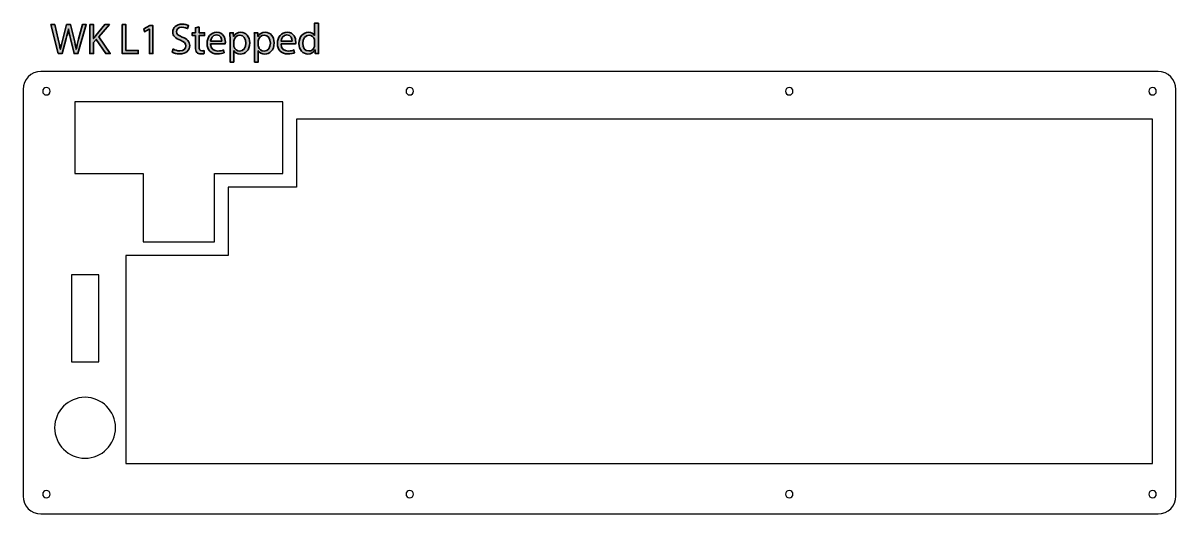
# Model space of a CAD drawing. Header units: millimetres. Extents: x 799 to 1121, y 478 to 615.
import ezdxf

# ---------------------------------------------------------------- set-up
doc = ezdxf.new("R2010")
doc.units = ezdxf.units.MM
doc.header["$MEASUREMENT"] = 0

# ---------------------------------------------------------------- blocks, each defined once
blk = doc.blocks.new('block 2')
at = {"color": 7, "lineweight": 25, "true_color": 0xffffff}
blk.add_lwpolyline([(812.55, 520.65), (820.15, 520.65), (820.15, 544.95), (812.55, 544.95), (812.55, 520.65)], dxfattribs=at)
blk = doc.blocks.new('block 3')
at = {"color": 7, "lineweight": 25, "true_color": 0xffffff}
blk.add_lwpolyline([(1114.46, 588.5), (875.39, 588.5), (875.39, 569.45), (856.34, 569.45), (856.34, 550.4), (827.76, 550.4), (827.76, 492.3), (1114.46, 492.3), (1114.46, 588.5)], dxfattribs=at)
blk = doc.blocks.new('block 4')
at = {"color": 7, "lineweight": 25, "true_color": 0xffffff}
blk.add_open_spline([(804.01, 478.22), (801.25, 478.22), (799.01, 480.45), (799.01, 483.22), (799.01, 483.22), (799.01, 596.78), (799.01, 596.78), (799.01, 599.55), (801.25, 601.78), (804.01, 601.78), (804.01, 601.78), (1115.99, 601.78), (1115.99, 601.78), (1118.75, 601.78), (1120.99, 599.55), (1120.99, 596.78), (1120.99, 596.78), (1120.99, 483.22), (1120.99, 483.22), (1120.99, 480.45), (1118.75, 478.22), (1115.99, 478.22), (1115.99, 478.22), (804.01, 478.22), (804.01, 478.22)], degree=3, knots=[0, 0, 0, 0, 1, 1, 1, 2, 2, 2, 3, 3, 3, 4, 4, 4, 5, 5, 5, 6, 6, 6, 7, 7, 7, 8, 8, 8, 8], dxfattribs=at)
blk = doc.blocks.new('block 5')
at = {"color": 7, "lineweight": 25, "true_color": 0xffffff}
blk.add_lwpolyline([(832.52, 573.26), (832.52, 554.21), (852.52, 554.21), (852.52, 573.26), (871.57, 573.26), (871.57, 593.26), (813.47, 593.26), (813.47, 573.26), (832.52, 573.26)], dxfattribs=at)
blk = doc.blocks.new('block 6')
at = {"color": 7, "lineweight": 25, "true_color": 0xffffff}
blk.add_open_spline([(905.96, 483.74), (905.96, 484.32), (906.43, 484.79), (907.01, 484.79), (907.59, 484.79), (908.06, 484.32), (908.06, 483.74), (908.06, 483.16), (907.59, 482.69), (907.01, 482.69), (906.43, 482.69), (905.96, 483.16), (905.96, 483.74), (905.96, 483.74), (905.96, 483.74), (905.96, 483.74)], degree=3, knots=[0, 0, 0, 0, 1, 1, 1, 2, 2, 2, 3, 3, 3, 4, 4, 4, 5, 5, 5, 5], dxfattribs=at)
blk = doc.blocks.new('block 7')
at = {"color": 7, "lineweight": 25, "true_color": 0xffffff}
blk.add_open_spline([(1011.94, 596.26), (1011.94, 596.84), (1012.41, 597.31), (1012.99, 597.31), (1013.57, 597.31), (1014.04, 596.84), (1014.04, 596.26), (1014.04, 595.68), (1013.57, 595.21), (1012.99, 595.21), (1012.41, 595.21), (1011.94, 595.68), (1011.94, 596.26), (1011.94, 596.26), (1011.94, 596.26), (1011.94, 596.26)], degree=3, knots=[0, 0, 0, 0, 1, 1, 1, 2, 2, 2, 3, 3, 3, 4, 4, 4, 5, 5, 5, 5], dxfattribs=at)
blk = doc.blocks.new('block 8')
at = {"color": 7, "lineweight": 25, "true_color": 0xffffff}
blk.add_open_spline([(905.96, 596.26), (905.96, 596.84), (906.43, 597.31), (907.01, 597.31), (907.59, 597.31), (908.06, 596.84), (908.06, 596.26), (908.06, 595.68), (907.59, 595.21), (907.01, 595.21), (906.43, 595.21), (905.96, 595.68), (905.96, 596.26), (905.96, 596.26), (905.96, 596.26), (905.96, 596.26)], degree=3, knots=[0, 0, 0, 0, 1, 1, 1, 2, 2, 2, 3, 3, 3, 4, 4, 4, 5, 5, 5, 5], dxfattribs=at)
blk = doc.blocks.new('block 9')
at = {"color": 7, "lineweight": 25, "true_color": 0xffffff}
blk.add_open_spline([(1011.94, 483.74), (1011.94, 484.32), (1012.41, 484.79), (1012.99, 484.79), (1013.57, 484.79), (1014.04, 484.32), (1014.04, 483.74), (1014.04, 483.16), (1013.57, 482.69), (1012.99, 482.69), (1012.41, 482.69), (1011.94, 483.16), (1011.94, 483.74), (1011.94, 483.74), (1011.94, 483.74), (1011.94, 483.74)], degree=3, knots=[0, 0, 0, 0, 1, 1, 1, 2, 2, 2, 3, 3, 3, 4, 4, 4, 5, 5, 5, 5], dxfattribs=at)
blk = doc.blocks.new('block 10')
at = {"color": 7, "lineweight": 25, "true_color": 0xffffff}
blk.add_open_spline([(804.49, 483.74), (804.49, 484.32), (804.96, 484.79), (805.54, 484.79), (806.12, 484.79), (806.59, 484.32), (806.59, 483.74), (806.59, 483.16), (806.12, 482.69), (805.54, 482.69), (804.96, 482.69), (804.49, 483.16), (804.49, 483.74), (804.49, 483.74), (804.49, 483.74), (804.49, 483.74)], degree=3, knots=[0, 0, 0, 0, 1, 1, 1, 2, 2, 2, 3, 3, 3, 4, 4, 4, 5, 5, 5, 5], dxfattribs=at)
blk = doc.blocks.new('block 11')
at = {"color": 7, "lineweight": 25, "true_color": 0xffffff}
blk.add_open_spline([(1113.41, 596.26), (1113.41, 596.84), (1113.88, 597.31), (1114.46, 597.31), (1115.04, 597.31), (1115.51, 596.84), (1115.51, 596.26), (1115.51, 595.68), (1115.04, 595.21), (1114.46, 595.21), (1113.88, 595.21), (1113.41, 595.68), (1113.41, 596.26), (1113.41, 596.26), (1113.41, 596.26), (1113.41, 596.26)], degree=3, knots=[0, 0, 0, 0, 1, 1, 1, 2, 2, 2, 3, 3, 3, 4, 4, 4, 5, 5, 5, 5], dxfattribs=at)
blk = doc.blocks.new('block 12')
at = {"color": 7, "lineweight": 25, "true_color": 0xffffff}
blk.add_open_spline([(804.49, 596.26), (804.49, 596.84), (804.96, 597.31), (805.54, 597.31), (806.12, 597.31), (806.59, 596.84), (806.59, 596.26), (806.59, 595.68), (806.12, 595.21), (805.54, 595.21), (804.96, 595.21), (804.49, 595.68), (804.49, 596.26), (804.49, 596.26), (804.49, 596.26), (804.49, 596.26)], degree=3, knots=[0, 0, 0, 0, 1, 1, 1, 2, 2, 2, 3, 3, 3, 4, 4, 4, 5, 5, 5, 5], dxfattribs=at)
blk = doc.blocks.new('block 13')
at = {"color": 7, "lineweight": 25, "true_color": 0xffffff}
blk.add_open_spline([(1113.41, 483.74), (1113.41, 484.32), (1113.88, 484.79), (1114.46, 484.79), (1115.04, 484.79), (1115.51, 484.32), (1115.51, 483.74), (1115.51, 483.16), (1115.04, 482.69), (1114.46, 482.69), (1113.88, 482.69), (1113.41, 483.16), (1113.41, 483.74), (1113.41, 483.74), (1113.41, 483.74), (1113.41, 483.74)], degree=3, knots=[0, 0, 0, 0, 1, 1, 1, 2, 2, 2, 3, 3, 3, 4, 4, 4, 5, 5, 5, 5], dxfattribs=at)
blk = doc.blocks.new('block 14')
at = {"color": 7, "lineweight": 25, "true_color": 0xffffff}
blk.add_open_spline([(807.83, 502.28), (807.83, 506.98), (811.64, 510.78), (816.33, 510.78), (821.02, 510.78), (824.83, 506.98), (824.83, 502.28), (824.83, 497.59), (821.02, 493.78), (816.33, 493.78), (811.64, 493.78), (807.83, 497.59), (807.83, 502.28), (807.83, 502.28), (807.83, 502.28), (807.83, 502.28)], degree=3, knots=[0, 0, 0, 0, 1, 1, 1, 2, 2, 2, 3, 3, 3, 4, 4, 4, 5, 5, 5, 5], dxfattribs=at)
blk = doc.blocks.new('block 15')
at = {"true_color": 0xed1c24}
h = blk.add_hatch(color=240, dxfattribs=at)
h.dxf.hatch_style = 2
edge = h.paths.add_edge_path()
edge.add_spline(control_points=[(840.92, 608.06), (841.39, 607.77), (842.07, 607.53), (842.79, 607.53), (843.86, 607.53), (844.48, 608.09), (844.48, 608.91), (844.48, 609.66), (844.05, 610.09), (842.96, 610.51), (841.64, 610.98), (840.82, 611.67), (840.82, 612.81), (840.82, 614.06), (841.86, 615), (843.44, 615), (844.26, 615), (844.86, 614.81), (845.22, 614.6), (845.22, 614.6), (844.94, 613.75), (844.94, 613.75), (844.67, 613.9), (844.13, 614.14), (843.4, 614.14), (842.3, 614.14), (841.88, 613.48), (841.88, 612.93), (841.88, 612.17), (842.37, 611.8), (843.48, 611.37), (844.85, 610.84), (845.55, 610.18), (845.55, 608.99), (845.55, 607.74), (844.62, 606.66), (842.72, 606.66), (841.94, 606.66), (841.09, 606.89), (840.65, 607.18), (840.65, 607.18), (840.92, 608.06), (840.92, 608.06)], knot_values=[0, 0, 0, 0, 1, 1, 1, 2, 2, 2, 3, 3, 3, 4, 4, 4, 5, 5, 5, 6, 6, 6, 7, 7, 7, 8, 8, 8, 9, 9, 9, 10, 10, 10, 11, 11, 11, 12, 12, 12, 13, 13, 13, 14, 14, 14, 14], degree=3, periodic=1)
h = blk.add_hatch(color=240, dxfattribs=at)
h.dxf.hatch_style = 2
edge = h.paths.add_edge_path()
edge.add_spline(control_points=[(881.5, 615.3), (881.5, 615.3), (881.5, 608.28), (881.5, 608.28), (881.5, 607.77), (881.51, 607.18), (881.55, 606.78), (881.55, 606.78), (880.6, 606.78), (880.6, 606.78), (880.6, 606.78), (880.55, 607.79), (880.55, 607.79), (880.55, 607.79), (880.53, 607.79), (880.53, 607.79), (880.2, 607.14), (879.49, 606.65), (878.55, 606.65), (877.14, 606.65), (876.06, 607.84), (876.06, 609.6), (876.05, 611.53), (877.25, 612.72), (878.67, 612.72), (879.55, 612.72), (880.15, 612.3), (880.42, 611.83), (880.42, 611.83), (880.44, 611.83), (880.44, 611.83), (880.44, 611.83), (880.44, 615.3), (880.44, 615.3), (880.44, 615.3), (881.5, 615.3), (881.5, 615.3)], knot_values=[0, 0, 0, 0, 1, 1, 1, 2, 2, 2, 3, 3, 3, 4, 4, 4, 5, 5, 5, 6, 6, 6, 7, 7, 7, 8, 8, 8, 9, 9, 9, 10, 10, 10, 11, 11, 11, 12, 12, 12, 12], degree=3, periodic=1)
edge = h.paths.add_edge_path()
edge.add_spline(control_points=[(880.44, 610.23), (880.44, 610.36), (880.43, 610.54), (880.39, 610.67), (880.24, 611.34), (879.66, 611.89), (878.87, 611.89), (877.78, 611.89), (877.13, 610.93), (877.13, 609.65), (877.13, 608.48), (877.71, 607.5), (878.85, 607.5), (879.55, 607.5), (880.2, 607.97), (880.39, 608.76), (880.43, 608.91), (880.44, 609.05), (880.44, 609.22), (880.44, 609.22), (880.44, 610.23), (880.44, 610.23)], knot_values=[0, 0, 0, 0, 1, 1, 1, 2, 2, 2, 3, 3, 3, 4, 4, 4, 5, 5, 5, 6, 6, 6, 7, 7, 7, 7], degree=3, periodic=1)
h = blk.add_hatch(color=240, dxfattribs=at)
h.dxf.hatch_style = 2
edge = h.paths.add_edge_path()
edge.add_spline(control_points=[(808.82, 606.78), (808.82, 606.78), (806.77, 614.87), (806.77, 614.87), (806.77, 614.87), (807.87, 614.87), (807.87, 614.87), (807.87, 614.87), (808.83, 610.78), (808.83, 610.78), (809.07, 609.77), (809.29, 608.76), (809.43, 607.98), (809.43, 607.98), (809.45, 607.98), (809.45, 607.98), (809.58, 608.79), (809.84, 609.75), (810.11, 610.79), (810.11, 610.79), (811.19, 614.87), (811.19, 614.87), (811.19, 614.87), (812.28, 614.87), (812.28, 614.87), (812.28, 614.87), (813.27, 610.77), (813.27, 610.77), (813.49, 609.81), (813.71, 608.85), (813.83, 608), (813.83, 608), (813.85, 608), (813.85, 608), (814.02, 608.88), (814.25, 609.78), (814.5, 610.79), (814.5, 610.79), (815.57, 614.87), (815.57, 614.87), (815.57, 614.87), (816.64, 614.87), (816.64, 614.87), (816.64, 614.87), (814.35, 606.78), (814.35, 606.78), (814.35, 606.78), (813.25, 606.78), (813.25, 606.78), (813.25, 606.78), (812.24, 610.99), (812.24, 610.99), (811.98, 612.03), (811.82, 612.82), (811.71, 613.63), (811.71, 613.63), (811.68, 613.63), (811.68, 613.63), (811.54, 612.83), (811.36, 612.04), (811.06, 610.99), (811.06, 610.99), (809.91, 606.78), (809.91, 606.78), (809.91, 606.78), (808.82, 606.78), (808.82, 606.78)], knot_values=[0, 0, 0, 0, 1, 1, 1, 2, 2, 2, 3, 3, 3, 4, 4, 4, 5, 5, 5, 6, 6, 6, 7, 7, 7, 8, 8, 8, 9, 9, 9, 10, 10, 10, 11, 11, 11, 12, 12, 12, 13, 13, 13, 14, 14, 14, 15, 15, 15, 16, 16, 16, 17, 17, 17, 18, 18, 18, 19, 19, 19, 20, 20, 20, 21, 21, 21, 22, 22, 22, 22], degree=3, periodic=1)
h = blk.add_hatch(color=240, dxfattribs=at)
h.dxf.hatch_style = 2
edge = h.paths.add_edge_path()
edge.add_spline(control_points=[(817.65, 614.87), (817.65, 614.87), (818.69, 614.87), (818.69, 614.87), (818.69, 614.87), (818.69, 610.97), (818.69, 610.97), (818.69, 610.97), (818.73, 610.97), (818.73, 610.97), (818.94, 611.28), (819.16, 611.57), (819.36, 611.83), (819.36, 611.83), (821.84, 614.87), (821.84, 614.87), (821.84, 614.87), (823.13, 614.87), (823.13, 614.87), (823.13, 614.87), (820.2, 611.44), (820.2, 611.44), (820.2, 611.44), (823.36, 606.78), (823.36, 606.78), (823.36, 606.78), (822.12, 606.78), (822.12, 606.78), (822.12, 606.78), (819.46, 610.75), (819.46, 610.75), (819.46, 610.75), (818.69, 609.87), (818.69, 609.87), (818.69, 609.87), (818.69, 606.78), (818.69, 606.78), (818.69, 606.78), (817.65, 606.78), (817.65, 606.78), (817.65, 606.78), (817.65, 614.87), (817.65, 614.87)], knot_values=[0, 0, 0, 0, 1, 1, 1, 2, 2, 2, 3, 3, 3, 4, 4, 4, 5, 5, 5, 6, 6, 6, 7, 7, 7, 8, 8, 8, 9, 9, 9, 10, 10, 10, 11, 11, 11, 12, 12, 12, 13, 13, 13, 14, 14, 14, 14], degree=3, periodic=1)
h = blk.add_hatch(color=240, dxfattribs=at)
h.dxf.hatch_style = 2
h.paths.add_polyline_path([(826.7, 614.87), (827.74, 614.87), (827.74, 607.66), (831.2, 607.66), (831.2, 606.78), (826.7, 606.78)])
h = blk.add_hatch(color=240, dxfattribs=at)
h.dxf.hatch_style = 2
h.paths.add_polyline_path([(834.28, 613.6), (834.26, 613.6), (832.9, 612.87), (832.7, 613.67), (834.4, 614.58), (835.3, 614.58), (835.3, 606.78), (834.28, 606.78)])
h = blk.add_hatch(color=240, dxfattribs=at)
h.dxf.hatch_style = 2
edge = h.paths.add_edge_path()
edge.add_spline(control_points=[(848.18, 614.26), (848.18, 614.26), (848.18, 612.59), (848.18, 612.59), (848.18, 612.59), (849.69, 612.59), (849.69, 612.59), (849.69, 612.59), (849.69, 611.79), (849.69, 611.79), (849.69, 611.79), (848.18, 611.79), (848.18, 611.79), (848.18, 611.79), (848.18, 608.66), (848.18, 608.66), (848.18, 607.94), (848.38, 607.53), (848.97, 607.53), (849.24, 607.53), (849.45, 607.56), (849.58, 607.6), (849.58, 607.6), (849.63, 606.81), (849.63, 606.81), (849.42, 606.72), (849.1, 606.66), (848.69, 606.66), (848.2, 606.66), (847.8, 606.82), (847.55, 607.11), (847.25, 607.42), (847.15, 607.94), (847.15, 608.62), (847.15, 608.62), (847.15, 611.79), (847.15, 611.79), (847.15, 611.79), (846.25, 611.79), (846.25, 611.79), (846.25, 611.79), (846.25, 612.59), (846.25, 612.59), (846.25, 612.59), (847.15, 612.59), (847.15, 612.59), (847.15, 612.59), (847.15, 613.98), (847.15, 613.98), (847.15, 613.98), (848.18, 614.26), (848.18, 614.26)], knot_values=[0, 0, 0, 0, 1, 1, 1, 2, 2, 2, 3, 3, 3, 4, 4, 4, 5, 5, 5, 6, 6, 6, 7, 7, 7, 8, 8, 8, 9, 9, 9, 10, 10, 10, 11, 11, 11, 12, 12, 12, 13, 13, 13, 14, 14, 14, 15, 15, 15, 16, 16, 16, 17, 17, 17, 17], degree=3, periodic=1)
h = blk.add_hatch(color=240, dxfattribs=at)
h.dxf.hatch_style = 2
edge = h.paths.add_edge_path()
edge.add_spline(control_points=[(851.39, 609.5), (851.42, 608.07), (852.33, 607.48), (853.38, 607.48), (854.14, 607.48), (854.6, 607.61), (854.99, 607.78), (854.99, 607.78), (855.17, 607.02), (855.17, 607.02), (854.8, 606.86), (854.16, 606.66), (853.24, 606.66), (851.45, 606.66), (850.39, 607.84), (850.39, 609.59), (850.39, 611.34), (851.42, 612.72), (853.11, 612.72), (855, 612.72), (855.51, 611.05), (855.51, 609.99), (855.51, 609.77), (855.48, 609.6), (855.47, 609.5), (855.47, 609.5), (851.39, 609.5), (851.39, 609.5)], knot_values=[0, 0, 0, 0, 1, 1, 1, 2, 2, 2, 3, 3, 3, 4, 4, 4, 5, 5, 5, 6, 6, 6, 7, 7, 7, 8, 8, 8, 9, 9, 9, 9], degree=3, periodic=1)
edge = h.paths.add_edge_path()
edge.add_spline(control_points=[(854.49, 610.25), (854.5, 610.92), (854.21, 611.97), (853.02, 611.97), (851.96, 611.97), (851.49, 610.98), (851.4, 610.25), (851.4, 610.25), (854.49, 610.25), (854.49, 610.25)], knot_values=[0, 0, 0, 0, 1, 1, 1, 2, 2, 2, 3, 3, 3, 3], degree=3, periodic=1)
h = blk.add_hatch(color=240, dxfattribs=at)
h.dxf.hatch_style = 2
edge = h.paths.add_edge_path()
edge.add_spline(control_points=[(856.82, 610.69), (856.82, 611.44), (856.79, 612.04), (856.77, 612.59), (856.77, 612.59), (857.72, 612.59), (857.72, 612.59), (857.72, 612.59), (857.76, 611.59), (857.76, 611.59), (857.76, 611.59), (857.79, 611.59), (857.79, 611.59), (858.22, 612.3), (858.9, 612.72), (859.85, 612.72), (861.25, 612.72), (862.31, 611.53), (862.31, 609.77), (862.31, 607.68), (861.04, 606.65), (859.67, 606.65), (858.9, 606.65), (858.23, 606.99), (857.88, 607.56), (857.88, 607.56), (857.86, 607.56), (857.86, 607.56), (857.86, 607.56), (857.86, 604.41), (857.86, 604.41), (857.86, 604.41), (856.82, 604.41), (856.82, 604.41), (856.82, 604.41), (856.82, 610.69), (856.82, 610.69)], knot_values=[0, 0, 0, 0, 1, 1, 1, 2, 2, 2, 3, 3, 3, 4, 4, 4, 5, 5, 5, 6, 6, 6, 7, 7, 7, 8, 8, 8, 9, 9, 9, 10, 10, 10, 11, 11, 11, 12, 12, 12, 12], degree=3, periodic=1)
edge = h.paths.add_edge_path()
edge.add_spline(control_points=[(857.86, 609.15), (857.86, 608.99), (857.88, 608.85), (857.91, 608.72), (858.1, 607.98), (858.74, 607.48), (859.49, 607.48), (860.61, 607.48), (861.25, 608.39), (861.25, 609.72), (861.25, 610.89), (860.64, 611.88), (859.53, 611.88), (858.81, 611.88), (858.14, 611.37), (857.93, 610.57), (857.9, 610.44), (857.86, 610.29), (857.86, 610.14), (857.86, 610.14), (857.86, 609.15), (857.86, 609.15)], knot_values=[0, 0, 0, 0, 1, 1, 1, 2, 2, 2, 3, 3, 3, 4, 4, 4, 5, 5, 5, 6, 6, 6, 7, 7, 7, 7], degree=3, periodic=1)
h = blk.add_hatch(color=240, dxfattribs=at)
h.dxf.hatch_style = 2
edge = h.paths.add_edge_path()
edge.add_spline(control_points=[(863.65, 610.69), (863.65, 611.44), (863.62, 612.04), (863.6, 612.59), (863.6, 612.59), (864.54, 612.59), (864.54, 612.59), (864.54, 612.59), (864.59, 611.59), (864.59, 611.59), (864.59, 611.59), (864.62, 611.59), (864.62, 611.59), (865.05, 612.3), (865.73, 612.72), (866.68, 612.72), (868.08, 612.72), (869.14, 611.53), (869.14, 609.77), (869.14, 607.68), (867.87, 606.65), (866.5, 606.65), (865.73, 606.65), (865.06, 606.99), (864.71, 607.56), (864.71, 607.56), (864.69, 607.56), (864.69, 607.56), (864.69, 607.56), (864.69, 604.41), (864.69, 604.41), (864.69, 604.41), (863.65, 604.41), (863.65, 604.41), (863.65, 604.41), (863.65, 610.69), (863.65, 610.69)], knot_values=[0, 0, 0, 0, 1, 1, 1, 2, 2, 2, 3, 3, 3, 4, 4, 4, 5, 5, 5, 6, 6, 6, 7, 7, 7, 8, 8, 8, 9, 9, 9, 10, 10, 10, 11, 11, 11, 12, 12, 12, 12], degree=3, periodic=1)
edge = h.paths.add_edge_path()
edge.add_spline(control_points=[(864.69, 609.15), (864.69, 608.99), (864.71, 608.85), (864.74, 608.72), (864.93, 607.98), (865.56, 607.48), (866.32, 607.48), (867.44, 607.48), (868.08, 608.39), (868.08, 609.72), (868.08, 610.89), (867.47, 611.88), (866.36, 611.88), (865.64, 611.88), (864.96, 611.37), (864.76, 610.57), (864.72, 610.44), (864.69, 610.29), (864.69, 610.14), (864.69, 610.14), (864.69, 609.15), (864.69, 609.15)], knot_values=[0, 0, 0, 0, 1, 1, 1, 2, 2, 2, 3, 3, 3, 4, 4, 4, 5, 5, 5, 6, 6, 6, 7, 7, 7, 7], degree=3, periodic=1)
h = blk.add_hatch(color=240, dxfattribs=at)
h.dxf.hatch_style = 2
edge = h.paths.add_edge_path()
edge.add_spline(control_points=[(871.06, 609.5), (871.08, 608.07), (872, 607.48), (873.05, 607.48), (873.81, 607.48), (874.26, 607.61), (874.66, 607.78), (874.66, 607.78), (874.84, 607.02), (874.84, 607.02), (874.47, 606.86), (873.83, 606.66), (872.91, 606.66), (871.12, 606.66), (870.05, 607.84), (870.05, 609.59), (870.05, 611.34), (871.08, 612.72), (872.78, 612.72), (874.67, 612.72), (875.17, 611.05), (875.17, 609.99), (875.17, 609.77), (875.15, 609.6), (875.14, 609.5), (875.14, 609.5), (871.06, 609.5), (871.06, 609.5)], knot_values=[0, 0, 0, 0, 1, 1, 1, 2, 2, 2, 3, 3, 3, 4, 4, 4, 5, 5, 5, 6, 6, 6, 7, 7, 7, 8, 8, 8, 9, 9, 9, 9], degree=3, periodic=1)
edge = h.paths.add_edge_path()
edge.add_spline(control_points=[(874.15, 610.25), (874.17, 610.92), (873.88, 611.97), (872.69, 611.97), (871.62, 611.97), (871.16, 610.98), (871.07, 610.25), (871.07, 610.25), (874.15, 610.25), (874.15, 610.25)], knot_values=[0, 0, 0, 0, 1, 1, 1, 2, 2, 2, 3, 3, 3, 3], degree=3, periodic=1)
at = {"color": 240, "lineweight": 35, "true_color": 0xed1c24}
for points in [[(826.7, 614.87), (827.74, 614.87), (827.74, 607.66), (831.2, 607.66), (831.2, 606.78), (826.7, 606.78), (826.7, 614.87)], [(834.28, 613.6), (834.26, 613.6), (832.9, 612.87), (832.7, 613.67), (834.4, 614.58), (835.3, 614.58), (835.3, 606.78), (834.28, 606.78), (834.28, 613.6)]]:
    blk.add_lwpolyline(points, dxfattribs=at)
for points, knots in [([(840.92, 608.06), (841.39, 607.77), (842.07, 607.53), (842.79, 607.53), (843.86, 607.53), (844.48, 608.09), (844.48, 608.91), (844.48, 609.66), (844.05, 610.09), (842.96, 610.51), (841.64, 610.98), (840.82, 611.67), (840.82, 612.81), (840.82, 614.06), (841.86, 615), (843.44, 615), (844.26, 615), (844.86, 614.81), (845.22, 614.6), (845.22, 614.6), (844.94, 613.75), (844.94, 613.75), (844.67, 613.9), (844.13, 614.14), (843.4, 614.14), (842.3, 614.14), (841.88, 613.48), (841.88, 612.93), (841.88, 612.17), (842.37, 611.8), (843.48, 611.37), (844.85, 610.84), (845.55, 610.18), (845.55, 608.99), (845.55, 607.74), (844.62, 606.66), (842.72, 606.66), (841.94, 606.66), (841.09, 606.89), (840.65, 607.18), (840.65, 607.18), (840.92, 608.06), (840.92, 608.06)], [0, 0, 0, 0, 1, 1, 1, 2, 2, 2, 3, 3, 3, 4, 4, 4, 5, 5, 5, 6, 6, 6, 7, 7, 7, 8, 8, 8, 9, 9, 9, 10, 10, 10, 11, 11, 11, 12, 12, 12, 13, 13, 13, 14, 14, 14, 14]), ([(881.5, 615.3), (881.5, 615.3), (881.5, 608.28), (881.5, 608.28), (881.5, 607.77), (881.51, 607.18), (881.55, 606.78), (881.55, 606.78), (880.6, 606.78), (880.6, 606.78), (880.6, 606.78), (880.55, 607.79), (880.55, 607.79), (880.55, 607.79), (880.53, 607.79), (880.53, 607.79), (880.2, 607.14), (879.49, 606.65), (878.55, 606.65), (877.14, 606.65), (876.06, 607.84), (876.06, 609.6), (876.05, 611.53), (877.25, 612.72), (878.67, 612.72), (879.55, 612.72), (880.15, 612.3), (880.42, 611.83), (880.42, 611.83), (880.44, 611.83), (880.44, 611.83), (880.44, 611.83), (880.44, 615.3), (880.44, 615.3), (880.44, 615.3), (881.5, 615.3), (881.5, 615.3)], [0, 0, 0, 0, 1, 1, 1, 2, 2, 2, 3, 3, 3, 4, 4, 4, 5, 5, 5, 6, 6, 6, 7, 7, 7, 8, 8, 8, 9, 9, 9, 10, 10, 10, 11, 11, 11, 12, 12, 12, 12]), ([(808.82, 606.78), (808.82, 606.78), (806.77, 614.87), (806.77, 614.87), (806.77, 614.87), (807.87, 614.87), (807.87, 614.87), (807.87, 614.87), (808.83, 610.78), (808.83, 610.78), (809.07, 609.77), (809.29, 608.76), (809.43, 607.98), (809.43, 607.98), (809.45, 607.98), (809.45, 607.98), (809.58, 608.79), (809.84, 609.75), (810.11, 610.79), (810.11, 610.79), (811.19, 614.87), (811.19, 614.87), (811.19, 614.87), (812.28, 614.87), (812.28, 614.87), (812.28, 614.87), (813.27, 610.77), (813.27, 610.77), (813.49, 609.81), (813.71, 608.85), (813.83, 608), (813.83, 608), (813.85, 608), (813.85, 608), (814.02, 608.88), (814.25, 609.78), (814.5, 610.79), (814.5, 610.79), (815.57, 614.87), (815.57, 614.87), (815.57, 614.87), (816.64, 614.87), (816.64, 614.87), (816.64, 614.87), (814.35, 606.78), (814.35, 606.78), (814.35, 606.78), (813.25, 606.78), (813.25, 606.78), (813.25, 606.78), (812.24, 610.99), (812.24, 610.99), (811.98, 612.03), (811.82, 612.82), (811.71, 613.63), (811.71, 613.63), (811.68, 613.63), (811.68, 613.63), (811.54, 612.83), (811.36, 612.04), (811.06, 610.99), (811.06, 610.99), (809.91, 606.78), (809.91, 606.78), (809.91, 606.78), (808.82, 606.78), (808.82, 606.78)], [0, 0, 0, 0, 1, 1, 1, 2, 2, 2, 3, 3, 3, 4, 4, 4, 5, 5, 5, 6, 6, 6, 7, 7, 7, 8, 8, 8, 9, 9, 9, 10, 10, 10, 11, 11, 11, 12, 12, 12, 13, 13, 13, 14, 14, 14, 15, 15, 15, 16, 16, 16, 17, 17, 17, 18, 18, 18, 19, 19, 19, 20, 20, 20, 21, 21, 21, 22, 22, 22, 22]), ([(817.65, 614.87), (817.65, 614.87), (818.69, 614.87), (818.69, 614.87), (818.69, 614.87), (818.69, 610.97), (818.69, 610.97), (818.69, 610.97), (818.73, 610.97), (818.73, 610.97), (818.94, 611.28), (819.16, 611.57), (819.36, 611.83), (819.36, 611.83), (821.84, 614.87), (821.84, 614.87), (821.84, 614.87), (823.13, 614.87), (823.13, 614.87), (823.13, 614.87), (820.2, 611.44), (820.2, 611.44), (820.2, 611.44), (823.36, 606.78), (823.36, 606.78), (823.36, 606.78), (822.12, 606.78), (822.12, 606.78), (822.12, 606.78), (819.46, 610.75), (819.46, 610.75), (819.46, 610.75), (818.69, 609.87), (818.69, 609.87), (818.69, 609.87), (818.69, 606.78), (818.69, 606.78), (818.69, 606.78), (817.65, 606.78), (817.65, 606.78), (817.65, 606.78), (817.65, 614.87), (817.65, 614.87)], [0, 0, 0, 0, 1, 1, 1, 2, 2, 2, 3, 3, 3, 4, 4, 4, 5, 5, 5, 6, 6, 6, 7, 7, 7, 8, 8, 8, 9, 9, 9, 10, 10, 10, 11, 11, 11, 12, 12, 12, 13, 13, 13, 14, 14, 14, 14]), ([(848.18, 614.26), (848.18, 614.26), (848.18, 612.59), (848.18, 612.59), (848.18, 612.59), (849.69, 612.59), (849.69, 612.59), (849.69, 612.59), (849.69, 611.79), (849.69, 611.79), (849.69, 611.79), (848.18, 611.79), (848.18, 611.79), (848.18, 611.79), (848.18, 608.66), (848.18, 608.66), (848.18, 607.94), (848.38, 607.53), (848.97, 607.53), (849.24, 607.53), (849.45, 607.56), (849.58, 607.6), (849.58, 607.6), (849.63, 606.81), (849.63, 606.81), (849.42, 606.72), (849.1, 606.66), (848.69, 606.66), (848.2, 606.66), (847.8, 606.82), (847.55, 607.11), (847.25, 607.42), (847.15, 607.94), (847.15, 608.62), (847.15, 608.62), (847.15, 611.79), (847.15, 611.79), (847.15, 611.79), (846.25, 611.79), (846.25, 611.79), (846.25, 611.79), (846.25, 612.59), (846.25, 612.59), (846.25, 612.59), (847.15, 612.59), (847.15, 612.59), (847.15, 612.59), (847.15, 613.98), (847.15, 613.98), (847.15, 613.98), (848.18, 614.26), (848.18, 614.26)], [0, 0, 0, 0, 1, 1, 1, 2, 2, 2, 3, 3, 3, 4, 4, 4, 5, 5, 5, 6, 6, 6, 7, 7, 7, 8, 8, 8, 9, 9, 9, 10, 10, 10, 11, 11, 11, 12, 12, 12, 13, 13, 13, 14, 14, 14, 15, 15, 15, 16, 16, 16, 17, 17, 17, 17]), ([(851.39, 609.5), (851.42, 608.07), (852.33, 607.48), (853.38, 607.48), (854.14, 607.48), (854.6, 607.61), (854.99, 607.78), (854.99, 607.78), (855.17, 607.02), (855.17, 607.02), (854.8, 606.86), (854.16, 606.66), (853.24, 606.66), (851.45, 606.66), (850.39, 607.84), (850.39, 609.59), (850.39, 611.34), (851.42, 612.72), (853.11, 612.72), (855, 612.72), (855.51, 611.05), (855.51, 609.99), (855.51, 609.77), (855.48, 609.6), (855.47, 609.5), (855.47, 609.5), (851.39, 609.5), (851.39, 609.5)], [0, 0, 0, 0, 1, 1, 1, 2, 2, 2, 3, 3, 3, 4, 4, 4, 5, 5, 5, 6, 6, 6, 7, 7, 7, 8, 8, 8, 9, 9, 9, 9]), ([(854.49, 610.25), (854.5, 610.92), (854.21, 611.97), (853.02, 611.97), (851.96, 611.97), (851.49, 610.98), (851.4, 610.25), (851.4, 610.25), (854.49, 610.25), (854.49, 610.25)], [0, 0, 0, 0, 1, 1, 1, 2, 2, 2, 3, 3, 3, 3]), ([(856.82, 610.69), (856.82, 611.44), (856.79, 612.04), (856.77, 612.59), (856.77, 612.59), (857.72, 612.59), (857.72, 612.59), (857.72, 612.59), (857.76, 611.59), (857.76, 611.59), (857.76, 611.59), (857.79, 611.59), (857.79, 611.59), (858.22, 612.3), (858.9, 612.72), (859.85, 612.72), (861.25, 612.72), (862.31, 611.53), (862.31, 609.77), (862.31, 607.68), (861.04, 606.65), (859.67, 606.65), (858.9, 606.65), (858.23, 606.99), (857.88, 607.56), (857.88, 607.56), (857.86, 607.56), (857.86, 607.56), (857.86, 607.56), (857.86, 604.41), (857.86, 604.41), (857.86, 604.41), (856.82, 604.41), (856.82, 604.41), (856.82, 604.41), (856.82, 610.69), (856.82, 610.69)], [0, 0, 0, 0, 1, 1, 1, 2, 2, 2, 3, 3, 3, 4, 4, 4, 5, 5, 5, 6, 6, 6, 7, 7, 7, 8, 8, 8, 9, 9, 9, 10, 10, 10, 11, 11, 11, 12, 12, 12, 12]), ([(857.86, 609.15), (857.86, 608.99), (857.88, 608.85), (857.91, 608.72), (858.1, 607.98), (858.74, 607.48), (859.49, 607.48), (860.61, 607.48), (861.25, 608.39), (861.25, 609.72), (861.25, 610.89), (860.64, 611.88), (859.53, 611.88), (858.81, 611.88), (858.14, 611.37), (857.93, 610.57), (857.9, 610.44), (857.86, 610.29), (857.86, 610.14), (857.86, 610.14), (857.86, 609.15), (857.86, 609.15)], [0, 0, 0, 0, 1, 1, 1, 2, 2, 2, 3, 3, 3, 4, 4, 4, 5, 5, 5, 6, 6, 6, 7, 7, 7, 7]), ([(863.65, 610.69), (863.65, 611.44), (863.62, 612.04), (863.6, 612.59), (863.6, 612.59), (864.54, 612.59), (864.54, 612.59), (864.54, 612.59), (864.59, 611.59), (864.59, 611.59), (864.59, 611.59), (864.62, 611.59), (864.62, 611.59), (865.05, 612.3), (865.73, 612.72), (866.68, 612.72), (868.08, 612.72), (869.14, 611.53), (869.14, 609.77), (869.14, 607.68), (867.87, 606.65), (866.5, 606.65), (865.73, 606.65), (865.06, 606.99), (864.71, 607.56), (864.71, 607.56), (864.69, 607.56), (864.69, 607.56), (864.69, 607.56), (864.69, 604.41), (864.69, 604.41), (864.69, 604.41), (863.65, 604.41), (863.65, 604.41), (863.65, 604.41), (863.65, 610.69), (863.65, 610.69)], [0, 0, 0, 0, 1, 1, 1, 2, 2, 2, 3, 3, 3, 4, 4, 4, 5, 5, 5, 6, 6, 6, 7, 7, 7, 8, 8, 8, 9, 9, 9, 10, 10, 10, 11, 11, 11, 12, 12, 12, 12]), ([(864.69, 609.15), (864.69, 608.99), (864.71, 608.85), (864.74, 608.72), (864.93, 607.98), (865.56, 607.48), (866.32, 607.48), (867.44, 607.48), (868.08, 608.39), (868.08, 609.72), (868.08, 610.89), (867.47, 611.88), (866.36, 611.88), (865.64, 611.88), (864.96, 611.37), (864.76, 610.57), (864.72, 610.44), (864.69, 610.29), (864.69, 610.14), (864.69, 610.14), (864.69, 609.15), (864.69, 609.15)], [0, 0, 0, 0, 1, 1, 1, 2, 2, 2, 3, 3, 3, 4, 4, 4, 5, 5, 5, 6, 6, 6, 7, 7, 7, 7]), ([(871.06, 609.5), (871.08, 608.07), (872, 607.48), (873.05, 607.48), (873.81, 607.48), (874.26, 607.61), (874.66, 607.78), (874.66, 607.78), (874.84, 607.02), (874.84, 607.02), (874.47, 606.86), (873.83, 606.66), (872.91, 606.66), (871.12, 606.66), (870.05, 607.84), (870.05, 609.59), (870.05, 611.34), (871.08, 612.72), (872.78, 612.72), (874.67, 612.72), (875.17, 611.05), (875.17, 609.99), (875.17, 609.77), (875.15, 609.6), (875.14, 609.5), (875.14, 609.5), (871.06, 609.5), (871.06, 609.5)], [0, 0, 0, 0, 1, 1, 1, 2, 2, 2, 3, 3, 3, 4, 4, 4, 5, 5, 5, 6, 6, 6, 7, 7, 7, 8, 8, 8, 9, 9, 9, 9]), ([(874.15, 610.25), (874.17, 610.92), (873.88, 611.97), (872.69, 611.97), (871.62, 611.97), (871.16, 610.98), (871.07, 610.25), (871.07, 610.25), (874.15, 610.25), (874.15, 610.25)], [0, 0, 0, 0, 1, 1, 1, 2, 2, 2, 3, 3, 3, 3]), ([(880.44, 610.23), (880.44, 610.36), (880.43, 610.54), (880.39, 610.67), (880.24, 611.34), (879.66, 611.89), (878.87, 611.89), (877.78, 611.89), (877.13, 610.93), (877.13, 609.65), (877.13, 608.48), (877.71, 607.5), (878.85, 607.5), (879.55, 607.5), (880.2, 607.97), (880.39, 608.76), (880.43, 608.91), (880.44, 609.05), (880.44, 609.22), (880.44, 609.22), (880.44, 610.23), (880.44, 610.23)], [0, 0, 0, 0, 1, 1, 1, 2, 2, 2, 3, 3, 3, 4, 4, 4, 5, 5, 5, 6, 6, 6, 7, 7, 7, 7])]:
    blk.add_open_spline(points, degree=3, knots=knots, dxfattribs=at)

msp = doc.modelspace()

# ---------------------------------------------------------------- block references
for name in ['block 15', 'block 4', 'block 12', 'block 8', 'block 7', 'block 11', 'block 5', 'block 3', 'block 2', 'block 14', 'block 10', 'block 6', 'block 9', 'block 13']:
    msp.add_blockref(name, (0, 0))

doc.saveas('drawing.dxf')
